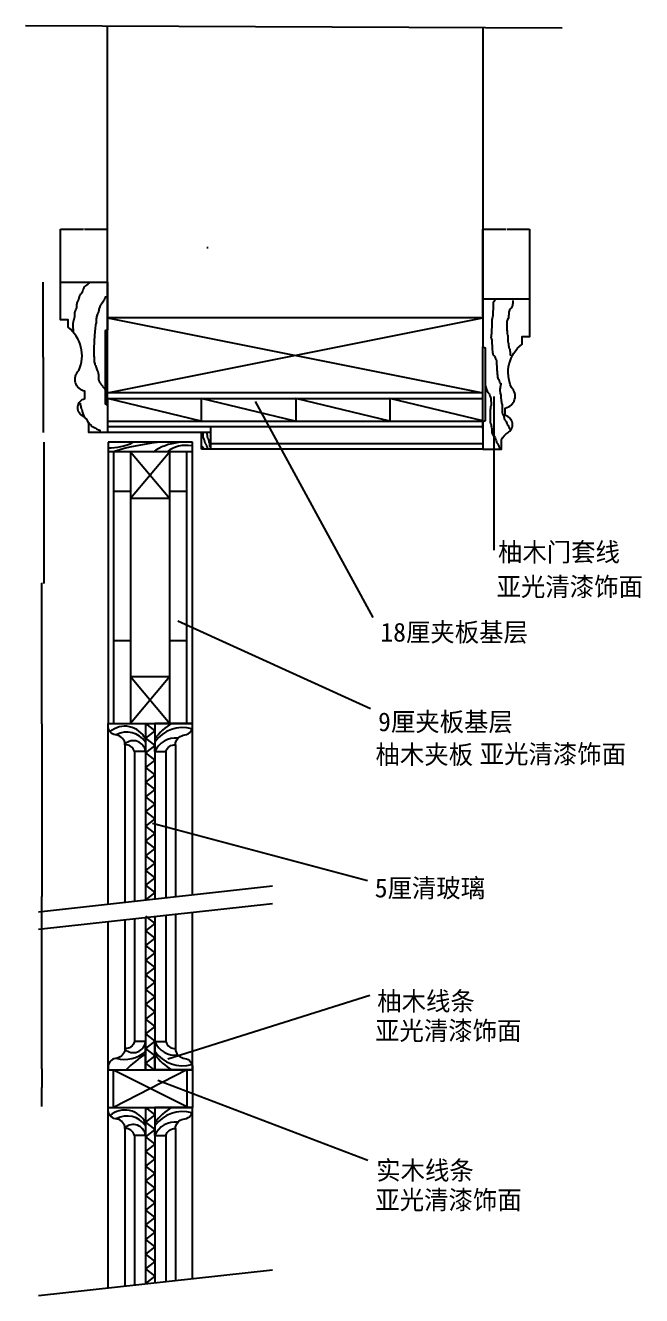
# Model space of a CAD drawing. Header units: metres. Extents: x 150 to 3603, y 192 to 4705.
# Drawn here: x 2290 to 3603, y 1780 to 4485 of the extents above; entities that cross this region are included whole.
import ezdxf

# ---------------------------------------------------------------- set-up
doc = ezdxf.new("R2010")
doc.units = ezdxf.units.M
for name, color, linetype in [('2', 2, 'Continuous'), ('3', 3, 'Continuous'), ('4', 4, 'Continuous'), ('7', 7, 'Continuous'), ('BH', 3, 'Continuous'), ('DIM', 3, 'Continuous'), ('TEXT', 3, 'Continuous')]:
    doc.layers.add(name, color=color, linetype=linetype)
doc.dimstyles.get("Standard").update_dxf_attribs({"dimtxt": 2.5, "dimasz": 2.5, "dimexe": 1.25, "dimexo": 0.625, "dimtad": 1, "dimcen": 2.5, "dimazin": 3, "dimtfac": 1, "dimtmove": 0, "dimatfit": 3})

# ---------------------------------------------------------------- blocks, each defined once
blk = doc.blocks.new('BH2')
at = {"layer": 'BH'}
blk.add_lwpolyline([(0, 32), (5, 28), (0, 24), (5, 20), (0, 16), (5, 12), (0, 8), (5, 4), (0, 0)], dxfattribs=at)
blk = doc.blocks.new('*D18')
for p, q in [((2324.73, 2997.33), (2324.73, 2630)), ((2324.48, 2630), (2324.23, 2630)), ((2324.73, 2262.67), (2324.73, 2630)), ((2324.73, 2630), (2324.73, 2630)), ((2324.98, 2630), (2325.23, 2630))]:
    blk.add_line(p, q)
at = {"layer": 'Defpoints'}
for p in [(2324.73, 2997.33), (2324.73, 2630), (2324.73, 2262.67)]:
    blk.add_point(p, dxfattribs=at)
at = {"layer": 'DIM', "insert": (2324.73, 2631.125), "char_height": 1, "attachment_point": 5}
blk.add_mtext('340', dxfattribs=at)
blk = doc.blocks.new('*D20')
for p, q in [((2324.73, 2262.67), (2324.73, 2222.68)), ((2324.48, 2222.68), (2324.23, 2222.68)), ((2324.73, 2182.68), (2324.73, 2222.68)), ((2324.73, 2222.68), (2324.73, 2222.68)), ((2324.98, 2222.68), (2325.23, 2222.68))]:
    blk.add_line(p, q)
at = {"layer": 'Defpoints'}
for p in [(2324.73, 2262.67), (2324.73, 2222.68), (2324.73, 2182.68)]:
    blk.add_point(p, dxfattribs=at)
at = {"layer": 'DIM', "insert": (2324.73, 2223.805), "char_height": 1, "attachment_point": 5}
blk.add_mtext('20', dxfattribs=at)
blk = doc.blocks.new('*D21')
for p, q in [((2329.14, 3597.33), (2329.14, 3297.33)), ((2325.435, 3297.33), (2324.48, 3297.33)), ((2324.73, 2997.33), (2324.73, 3297.33)), ((2329.39, 3297.33), (2328.435, 3297.33))]:
    blk.add_line(p, q)
at = {"layer": 'Defpoints'}
for p in [(2329.14, 3597.33), (2329.14, 3297.33), (2324.73, 2997.33)]:
    blk.add_point(p, dxfattribs=at)
at = {"layer": 'DIM', "insert": (2326.935, 3297.33), "char_height": 1, "attachment_point": 5}
blk.add_mtext('120', dxfattribs=at)
blk = doc.blocks.new('*D22')
for p, q in [((2327.01, 3938.39), (2327.01, 3778.39)), ((2327.26, 3778.39), (2328.26, 3778.39)), ((2328.51, 3618.39), (2328.51, 3778.39))]:
    blk.add_line(p, q)
at = {"layer": 'Defpoints'}
for p in [(2327.01, 3938.39), (2327.01, 3778.39), (2328.51, 3618.39)]:
    blk.add_point(p, dxfattribs=at)
at = {"layer": 'DIM', "insert": (2327.76, 3779.515), "char_height": 1, "attachment_point": 5}
blk.add_mtext('80', dxfattribs=at)
blk = doc.blocks.new('*D23')
for p, q in [((2364.56, 3938.39), (2364.56, 4051.64)), ((2364.81, 4051.64), (2413.56, 4051.64)), ((2415.56, 4051.64), (2464.31, 4051.64)), ((2464.56, 3938.39), (2464.56, 4051.64))]:
    blk.add_line(p, q)
at = {"layer": 'Defpoints'}
for p in [(2364.56, 4051.64), (2364.56, 3938.39), (2464.56, 3938.39)]:
    blk.add_point(p, dxfattribs=at)
at = {"layer": 'DIM', "insert": (2414.56, 4051.64), "char_height": 1, "attachment_point": 5}
blk.add_mtext('25', dxfattribs=at)
blk = doc.blocks.new('*D24')
for p, q in [((3264.56, 3866.39), (3264.56, 4051.2)), ((3264.81, 4051.2), (3313.56, 4051.2)), ((3315.56, 4051.2), (3364.31, 4051.2)), ((3364.56, 3866.39), (3364.56, 4051.2))]:
    blk.add_line(p, q)
at = {"layer": 'Defpoints'}
for p in [(3264.56, 4051.2), (3264.56, 3866.39), (3364.56, 3866.39)]:
    blk.add_point(p, dxfattribs=at)
at = {"layer": 'DIM', "insert": (3314.56, 4051.2), "char_height": 1, "attachment_point": 5}
blk.add_mtext('25', dxfattribs=at)

msp = doc.modelspace()

# ---------------------------------------------------------------- hatches: boundary and pattern name
at = {"layer": '3'}
h = msp.add_hatch(dxfattribs=at)
h.set_pattern_fill('DOLMIT', scale=73.33)
h.paths.add_polyline_path([(3264.56, 3594.39), (3264.56, 3630.39), (2684.82, 3630.39), (2684.82, 3594.39)])
at = {"layer": 'BH'}
h = msp.add_hatch(dxfattribs=at)
h.set_pattern_fill('AR-CONC', scale=40)
h.paths.add_polyline_path([(2464.56, 4484.08), (2464.56, 3862.39), (3264.56, 3862.39), (3264.56, 4480.85)])
h = msp.add_hatch(dxfattribs=at)
h.set_pattern_fill('ANSI32', scale=667)
h.paths.add_polyline_path([(2464.56, 4484.08), (2464.56, 3862.39), (3264.56, 3862.39), (3264.56, 4480.85)])
h = msp.add_hatch(dxfattribs=at)
h.set_pattern_fill('DOLMIT', scale=50)
h.paths.add_polyline_path([(2477.75, 2998.39), (2513.75, 2998.39), (2513.75, 3577.33), (2477.75, 3577.33)])
h = msp.add_hatch(dxfattribs=at)
h.set_pattern_fill('DOLMIT', scale=50)
h.paths.add_polyline_path([(2633.75, 3577.33), (2597.75, 3577.33), (2597.75, 2998.39), (2633.75, 2998.39)])

# ---------------------------------------------------------------- linework, layer by layer
at = {"layer": '2'}
msp.add_lwpolyline([(3264.56, 4479.69), (3264.56, 3862.39), (2464.56, 3862.39), (2464.56, 4485.33)], dxfattribs=at)
at = {"layer": '3'}
for p, q in [((2413.06, 3923.45), (2412.38, 3920.71)), ((2414.43, 3926.19), (2413.06, 3923.45)), ((2415.8, 3928.24), (2414.43, 3926.19)), ((2417.85, 3930.29), (2415.8, 3928.24)), ((2419.91, 3932.34), (2417.85, 3930.29)), ((2422.65, 3934.39), (2419.91, 3932.34)), ((2424.7, 3936.45), (2422.65, 3934.39)), ((2426.75, 3937.82), (2424.7, 3936.45)), ((2427.44, 3937.82), (2426.75, 3937.82)), ((2428.12, 3937.13), (2427.44, 3937.82)), ((2402.11, 3900.19), (2399.37, 3894.72)), ((2402.79, 3902.24), (2402.11, 3901.56)), ((2402.11, 3901.56), (2402.11, 3900.19)), ((2403.48, 3903.61), (2402.79, 3902.24)), ((2404.16, 3906.35), (2403.48, 3904.98)), ((2403.48, 3904.98), (2403.48, 3903.61)), ((2406.22, 3911.82), (2404.16, 3907.71)), ((2404.16, 3907.71), (2404.16, 3906.35)), ((2407.59, 3913.19), (2406.22, 3911.82)), ((2408.27, 3914.56), (2407.59, 3913.19)), ((2409.64, 3915.92), (2408.27, 3914.56)), ((2411.01, 3917.98), (2409.64, 3915.92)), ((2412.38, 3920.71), (2411.01, 3917.98)), ((2454.82, 3896.08), (2453.45, 3894.03)), ((2456.19, 3898.14), (2454.82, 3896.08)), ((2457.56, 3900.19), (2456.19, 3898.14)), ((2458.25, 3902.93), (2457.56, 3900.19)), ((2459.62, 3905.66), (2458.25, 3902.93)), ((2460.3, 3907.03), (2459.62, 3905.66)), ((2460.3, 3908.4), (2460.3, 3907.03)), ((3287.81, 3896.76), (3287.05, 3896)), ((3288.58, 3898.29), (3287.81, 3896.76)), ((3289.34, 3899.06), (3288.58, 3898.29)), ((3290.11, 3900.59), (3289.34, 3899.06)), ((3328.35, 3899.06), (3328.35, 3892.94)), ((2395.26, 3874.88), (2394.58, 3873.51)), ((2394.58, 3873.51), (2394.58, 3863.93)), ((2396.63, 3878.98), (2395.26, 3876.25)), ((2395.26, 3876.25), (2395.26, 3874.88)), ((2397.32, 3881.03), (2396.63, 3880.35)), ((2396.63, 3880.35), (2396.63, 3878.98)), ((2398, 3882.4), (2397.32, 3881.03)), ((2398.69, 3883.09), (2398, 3882.4)), ((2399.37, 3891.98), (2398.69, 3890.61)), ((2398.69, 3890.61), (2398.69, 3883.09)), ((2399.37, 3894.72), (2399.37, 3891.98)), ((2443.19, 3870.77), (2442.5, 3868.72)), ((2444.55, 3873.51), (2443.19, 3870.77)), ((2445.24, 3874.19), (2444.55, 3873.51)), ((2445.92, 3878.3), (2445.24, 3876.93)), ((2445.24, 3876.93), (2445.24, 3874.19)), ((2446.61, 3882.4), (2445.92, 3880.35)), ((2445.92, 3880.35), (2445.92, 3878.3)), ((2447.98, 3884.45), (2446.61, 3882.4)), ((2448.66, 3886.51), (2447.98, 3884.45)), ((2449.35, 3888.56), (2448.66, 3886.51)), ((2450.72, 3889.93), (2449.35, 3888.56)), ((2452.09, 3892.66), (2450.72, 3889.93)), ((2453.45, 3894.03), (2452.09, 3892.66)), ((3287.05, 3882.24), (3286.28, 3874.6)), ((3286.28, 3874.6), (3286.28, 3866.96)), ((3287.05, 3896), (3287.05, 3882.24)), ((3319.94, 3869.25), (3319.17, 3866.19)), ((3320.7, 3876.89), (3319.94, 3874.6)), ((3319.94, 3874.6), (3319.94, 3869.25)), ((3321.47, 3878.42), (3320.7, 3876.89)), ((3323, 3880.71), (3321.47, 3878.42)), ((3324.53, 3882.24), (3323, 3880.71)), ((3326.06, 3883.77), (3324.53, 3882.24)), ((3326.82, 3886.06), (3326.06, 3883.77)), ((3327.59, 3888.36), (3326.82, 3886.06)), ((3328.35, 3892.94), (3327.59, 3891.41)), ((3327.59, 3891.41), (3327.59, 3888.36)), ((2391.15, 3852.3), (2390.47, 3851.62)), ((2390.47, 3851.62), (2390.47, 3839.99)), ((2392.52, 3856.41), (2391.15, 3853.67)), ((2391.15, 3853.67), (2391.15, 3852.3)), ((2393.21, 3859.14), (2392.52, 3857.77)), ((2392.52, 3857.77), (2392.52, 3856.41)), ((2393.89, 3861.19), (2393.21, 3860.51)), ((2393.21, 3860.51), (2393.21, 3859.14)), ((2394.58, 3863.93), (2393.89, 3863.25)), ((2393.89, 3863.25), (2393.89, 3861.19)), ((2439.08, 3846.83), (2438.39, 3839.99)), ((2439.76, 3849.56), (2439.08, 3846.83)), ((2440.45, 3851.62), (2439.76, 3849.56)), ((2441.13, 3862.56), (2440.45, 3860.51)), ((2440.45, 3860.51), (2440.45, 3851.62)), ((2441.82, 3866.67), (2441.13, 3864.62)), ((2441.13, 3864.62), (2441.13, 3862.56)), ((2442.5, 3868.72), (2441.82, 3866.67)), ((2464.56, 3862.39), (3264.56, 3702.39)), ((2464.56, 3702.39), (3264.56, 3862.39)), ((3283.99, 3844.02), (3283.22, 3836.38)), ((3284.75, 3860.08), (3283.99, 3858.55)), ((3283.99, 3858.55), (3283.99, 3844.02)), ((3285.52, 3863.9), (3284.75, 3861.6)), ((3284.75, 3861.6), (3284.75, 3860.08)), ((3286.28, 3866.96), (3285.52, 3863.9)), ((3316.88, 3857.02), (3316.11, 3855.49)), ((3316.11, 3855.49), (3316.11, 3836.38)), ((3318.41, 3860.84), (3316.88, 3857.78)), ((3316.88, 3857.78), (3316.88, 3857.02)), ((3319.17, 3863.13), (3318.41, 3860.84)), ((3319.17, 3866.19), (3319.17, 3863.13)), ((2390.47, 3839.99), (2391.15, 3839.3)), ((2391.15, 3839.3), (2391.15, 3831.09)), ((2437.71, 3833.15), (2436.34, 3813.99)), ((2438.39, 3839.99), (2437.71, 3833.15)), ((3282.46, 3822.62), (3281.69, 3821.09)), ((3281.69, 3821.09), (3281.69, 3819.57)), ((3281.69, 3819.57), (3282.46, 3818.8)), ((3283.22, 3828.74), (3282.46, 3825.68)), ((3282.46, 3825.68), (3282.46, 3822.62)), ((3282.46, 3818.8), (3283.22, 3817.27)), ((3283.22, 3836.38), (3283.22, 3828.74)), ((3283.22, 3817.27), (3283.99, 3814.98)), ((3283.99, 3814.98), (3283.99, 3807.34)), ((3316.11, 3836.38), (3316.88, 3834.09)), ((3316.88, 3834.09), (3316.88, 3827.21)), ((3316.88, 3827.21), (3317.64, 3825.68)), ((3317.64, 3825.68), (3317.64, 3810.39)), ((2436.34, 3813.99), (2435.65, 3794.84)), ((2435.65, 3794.84), (2435.65, 3780.47)), ((3283.99, 3807.34), (3284.75, 3804.28)), ((3284.75, 3804.28), (3284.75, 3796.63)), ((3284.75, 3796.63), (3285.52, 3788.99)), ((3285.52, 3788.99), (3286.28, 3785.93)), ((3317.64, 3810.39), (3318.41, 3809.63)), ((3318.41, 3809.63), (3318.41, 3808.86)), ((3318.41, 3808.86), (3319.17, 3808.1)), ((3319.17, 3808.1), (3319.17, 3802.75)), ((3319.17, 3802.75), (3319.94, 3801.22)), ((3319.94, 3801.22), (3319.94, 3798.16)), ((3319.94, 3798.16), (3320.7, 3798.16)), ((3320.7, 3798.16), (3320.7, 3797.4)), ((3320.7, 3797.4), (3321.47, 3796.63)), ((3321.47, 3796.63), (3322.23, 3795.87)), ((3322.23, 3795.87), (3322.23, 3790.52)), ((3322.23, 3790.52), (3323, 3790.52)), ((3323, 3790.52), (3323, 3783.64)), ((2435.65, 3780.47), (2436.34, 3778.42)), ((2436.34, 3778.42), (2436.34, 3768.84)), ((2436.34, 3768.84), (2437.02, 3766.79)), ((2437.02, 3766.79), (2437.71, 3764.73)), ((2437.71, 3764.73), (2437.71, 3762.68)), ((2437.71, 3762.68), (2439.08, 3760.63)), ((3286.28, 3785.93), (3287.05, 3782.88)), ((3287.05, 3782.88), (3288.58, 3781.35)), ((3288.58, 3781.35), (3289.34, 3779.82)), ((3289.34, 3779.82), (3290.11, 3779.05)), ((3290.11, 3779.05), (3290.87, 3777.53)), ((3290.87, 3777.53), (3291.64, 3776)), ((3291.64, 3776), (3293.17, 3773.7)), ((3293.17, 3773.7), (3293.93, 3770.65)), ((3293.93, 3770.65), (3293.93, 3763)), ((3293.93, 3763), (3294.7, 3759.95)), ((3323, 3783.64), (3323.76, 3782.88)), ((3323.76, 3782.88), (3323.76, 3781.35)), ((2439.08, 3760.63), (2439.76, 3758.58)), ((2439.76, 3758.58), (2440.45, 3756.53)), ((2440.45, 3756.53), (2441.13, 3754.47)), ((2441.13, 3754.47), (2441.82, 3752.42)), ((2441.82, 3752.42), (2442.5, 3750.37)), ((2442.5, 3750.37), (2443.19, 3749)), ((2443.19, 3749), (2443.87, 3747.63)), ((2443.87, 3747.63), (2443.87, 3746.95)), ((2443.87, 3746.95), (2444.55, 3746.26)), ((2444.55, 3746.26), (2444.55, 3742.84)), ((2444.55, 3742.84), (2445.24, 3741.47)), ((2445.24, 3741.47), (2445.24, 3729.84)), ((3294.7, 3759.95), (3294.7, 3750.01)), ((3294.7, 3750.01), (3295.46, 3748.48)), ((3295.46, 3748.48), (3295.46, 3742.37)), ((3295.46, 3742.37), (3296.23, 3740.07)), ((3296.23, 3740.07), (3296.23, 3736.25)), ((3296.23, 3736.25), (3296.99, 3733.96)), ((3296.99, 3733.96), (3297.76, 3731.66)), ((2445.24, 3729.84), (2445.92, 3729.84)), ((2445.92, 3729.84), (2445.92, 3727.79)), ((2445.92, 3727.79), (2446.61, 3727.11)), ((2446.61, 3727.11), (2447.29, 3725.74)), ((2447.29, 3725.74), (2447.98, 3724.37)), ((2447.98, 3724.37), (2448.66, 3723.69)), ((2448.66, 3723.69), (2449.35, 3723.69)), ((2449.35, 3723.69), (2449.35, 3723)), ((2449.35, 3723), (2450.03, 3722.32)), ((2450.03, 3722.32), (2450.72, 3721.64)), ((2450.72, 3721.64), (2450.72, 3720.95)), ((2450.72, 3720.95), (2451.4, 3720.27)), ((2451.4, 3720.27), (2452.09, 3719.58)), ((2452.09, 3719.58), (2452.77, 3718.9)), ((2452.77, 3718.9), (2453.45, 3718.21)), ((2453.45, 3718.21), (2454.14, 3717.53)), ((2454.14, 3717.53), (2454.14, 3716.16)), ((2454.14, 3716.16), (2454.82, 3715.48)), ((2454.82, 3715.48), (2455.51, 3714.79)), ((2455.51, 3714.79), (2456.19, 3714.11)), ((2456.19, 3714.11), (2456.88, 3714.11)), ((2456.88, 3714.11), (2456.88, 3713.43)), ((2456.88, 3713.43), (2457.56, 3713.43)), ((2457.56, 3713.43), (2457.56, 3712.06)), ((2457.56, 3712.06), (2458.25, 3712.06)), ((2458.25, 3712.06), (2458.25, 3711.37)), ((3269.45, 3722.49), (3269.45, 3719.43)), ((3269.45, 3719.43), (3270.22, 3717.14)), ((3270.22, 3717.14), (3272.51, 3709.5)), ((3272.51, 3709.5), (3274.04, 3706.44)), ((3297.76, 3731.66), (3298.52, 3730.14)), ((3298.52, 3730.14), (3299.29, 3728.61)), ((3299.29, 3728.61), (3300.05, 3724.79)), ((3300.05, 3724.79), (3301.58, 3723.26)), ((3301.58, 3712.56), (3300.82, 3710.26)), ((3300.82, 3710.26), (3300.82, 3707.2)), ((3300.82, 3707.2), (3301.58, 3704.15)), ((3301.58, 3723.26), (3303.11, 3722.49)), ((3302.35, 3717.14), (3301.58, 3715.61)), ((3301.58, 3715.61), (3301.58, 3712.56)), ((3303.11, 3720.2), (3302.35, 3718.67)), ((3302.35, 3718.67), (3302.35, 3717.14)), ((3303.11, 3722.49), (3303.11, 3723.26)), ((3303.11, 3723.26), (3303.11, 3720.2)), ((2405.53, 3680.59), (2406.22, 3680.59)), ((2406.22, 3680.59), (2406.22, 3677.85)), ((3274.04, 3706.44), (3275.57, 3704.15)), ((3275.57, 3704.15), (3276.34, 3702.62)), ((3276.34, 3702.62), (3277.1, 3701.85)), ((3277.1, 3701.85), (3277.87, 3700.33)), ((3277.87, 3700.33), (3278.63, 3698.8)), ((3278.63, 3698.8), (3279.4, 3696.5)), ((3279.4, 3696.5), (3280.16, 3694.98)), ((3280.16, 3694.98), (3280.93, 3692.68)), ((3280.93, 3692.68), (3281.69, 3691.15)), ((3281.69, 3691.15), (3281.69, 3685.8)), ((3281.69, 3685.8), (3282.46, 3682.75)), ((3282.46, 3682.75), (3282.46, 3675.87)), ((3301.58, 3704.15), (3301.58, 3701.85)), ((3301.58, 3701.85), (3302.35, 3699.56)), ((3302.35, 3699.56), (3303.11, 3698.03)), ((3303.11, 3698.03), (3303.11, 3689.62)), ((3303.11, 3689.62), (3303.87, 3688.86)), ((3303.87, 3688.86), (3303.87, 3685.04)), ((3303.87, 3685.04), (3304.64, 3683.51)), ((3304.64, 3683.51), (3304.64, 3680.45)), ((3304.64, 3680.45), (3305.4, 3678.92)), ((2406.22, 3677.85), (2406.9, 3675.8)), ((2406.9, 3675.8), (2407.59, 3673.75)), ((2407.59, 3673.75), (2407.59, 3671.7)), ((2407.59, 3671.7), (2408.27, 3670.33)), ((2408.27, 3670.33), (2408.27, 3668.96)), ((2408.27, 3668.96), (2409.64, 3666.91)), ((2409.64, 3666.91), (2411.01, 3664.17)), ((2411.01, 3664.17), (2411.01, 3662.8)), ((2411.01, 3662.8), (2411.69, 3660.75)), ((2411.69, 3660.75), (2412.38, 3658.7)), ((2412.38, 3658.7), (2413.06, 3656.64)), ((2413.06, 3656.64), (2414.43, 3653.91)), ((2414.43, 3653.91), (2415.12, 3651.86)), ((3280.93, 3668.99), (3280.16, 3667.46)), ((3280.16, 3667.46), (3280.16, 3638.41)), ((3281.69, 3675.1), (3280.93, 3673.57)), ((3280.93, 3673.57), (3280.93, 3668.99)), ((3282.46, 3675.87), (3281.69, 3675.1)), ((3305.4, 3678.92), (3306.17, 3677.4)), ((3306.17, 3677.4), (3306.17, 3660.58)), ((3306.17, 3660.58), (3306.93, 3658.29)), ((3306.93, 3658.29), (3308.46, 3653.7)), ((3308.46, 3653.7), (3309.23, 3652.17)), ((2415.12, 3651.86), (2415.8, 3651.17)), ((2415.8, 3651.17), (2415.8, 3649.8)), ((2415.8, 3649.8), (2416.49, 3649.12)), ((2416.49, 3649.12), (2417.17, 3648.44)), ((2417.17, 3648.44), (2417.85, 3648.44)), ((2417.85, 3648.44), (2418.54, 3647.75)), ((2418.54, 3647.75), (2419.22, 3647.07)), ((2419.22, 3647.07), (2419.91, 3646.38)), ((2419.91, 3646.38), (2422.65, 3640.91)), ((2422.65, 3640.91), (2424.02, 3639.54)), ((2424.02, 3639.54), (2424.7, 3638.17)), ((2424.7, 3638.17), (2425.39, 3637.49)), ((2425.39, 3637.49), (2426.07, 3636.81)), ((2426.07, 3636.81), (2426.75, 3636.12)), ((2426.75, 3636.12), (2427.44, 3636.12)), ((2427.44, 3636.12), (2428.12, 3635.44)), ((2428.12, 3635.44), (2428.81, 3634.07)), ((2428.81, 3634.07), (2429.49, 3633.38)), ((2429.49, 3633.38), (2430.86, 3632.02)), ((2430.86, 3632.02), (2431.55, 3631.33)), ((2431.55, 3631.33), (2432.92, 3630.65)), ((2432.92, 3630.65), (2434.29, 3629.96)), ((2434.29, 3629.96), (2434.97, 3629.28)), ((2434.97, 3629.28), (2435.65, 3628.6)), ((2435.65, 3628.6), (2437.71, 3628.6)), ((2437.71, 3628.6), (2437.71, 3627.91)), ((2437.71, 3627.91), (2439.08, 3627.91)), ((2439.08, 3627.91), (2439.76, 3627.23)), ((2439.76, 3627.23), (2441.13, 3625.86)), ((2441.13, 3625.86), (2442.5, 3625.18)), ((3280.16, 3638.41), (3280.93, 3637.65)), ((3280.93, 3637.65), (3282.46, 3634.59)), ((3282.46, 3634.59), (3282.46, 3631.53)), ((3282.46, 3631.53), (3283.22, 3629.24)), ((3283.22, 3629.24), (3283.99, 3626.18)), ((3283.99, 3626.18), (3283.99, 3618.54)), ((3309.23, 3652.17), (3309.23, 3650.64)), ((3309.23, 3650.64), (3309.99, 3649.11)), ((3309.99, 3649.11), (3309.99, 3647.59)), ((3309.99, 3647.59), (3310.76, 3646.06)), ((3310.76, 3646.06), (3310.76, 3645.29)), ((3310.76, 3645.29), (3311.52, 3645.29)), ((3311.52, 3645.29), (3312.29, 3644.53)), ((3312.29, 3644.53), (3312.29, 3643.76)), ((3312.29, 3643.76), (3313.05, 3643)), ((3313.05, 3643), (3314.58, 3641.47)), ((3314.58, 3641.47), (3315.35, 3639.18)), ((3315.35, 3639.18), (3316.11, 3637.65)), ((3316.11, 3637.65), (3316.11, 3636.88)), ((3316.11, 3636.88), (3316.88, 3636.12)), ((3316.88, 3636.12), (3316.88, 3635.36)), ((3316.88, 3635.36), (3317.64, 3634.59)), ((3317.64, 3634.59), (3317.64, 3633.83)), ((3317.64, 3633.83), (3318.41, 3633.06)), ((3318.41, 3633.06), (3319.17, 3631.53)), ((3319.17, 3631.53), (3319.17, 3630.77)), ((3319.17, 3630.77), (3319.94, 3629.24)), ((3319.94, 3629.24), (3320.7, 3628.48)), ((3320.7, 3628.48), (3320.7, 3626.95)), ((3320.7, 3626.95), (3321.47, 3626.95)), ((3321.47, 3626.95), (3321.47, 3626.18)), ((3321.47, 3626.18), (3322.23, 3626.18)), ((3322.23, 3626.18), (3322.23, 3624.65)), ((2442.5, 3625.18), (2443.87, 3624.49)), ((2443.87, 3624.49), (2445.24, 3623.81)), ((2445.24, 3623.81), (2447.29, 3623.81)), ((2447.29, 3623.81), (2447.98, 3623.12)), ((2447.98, 3623.12), (2447.98, 3622.44)), ((2447.98, 3622.44), (2448.66, 3622.44)), ((2448.66, 3622.44), (2448.66, 3621.07)), ((2667.96, 3617.17), (2667.96, 3608.37)), ((2667.96, 3608.37), (2668.43, 3607.45)), ((2668.43, 3607.45), (2668.89, 3606.52)), ((2668.89, 3606.52), (2669.35, 3605.13)), ((2669.35, 3605.13), (2669.82, 3604.21)), ((2669.82, 3604.21), (2669.82, 3603.75)), ((2669.82, 3603.75), (2670.28, 3602.82)), ((2670.28, 3602.82), (2670.74, 3602.36)), ((2670.74, 3602.36), (2670.74, 3601.43)), ((2670.74, 3601.43), (2671.2, 3600.51)), ((2671.2, 3600.51), (2671.67, 3599.12)), ((2671.67, 3599.12), (2671.67, 3597.73)), ((2676.76, 3617.17), (2676.3, 3616.24)), ((2676.3, 3616.24), (2676.3, 3613.93)), ((2676.3, 3613.93), (2676.76, 3613.46)), ((2676.76, 3613.46), (2676.76, 3611.15)), ((2676.76, 3611.15), (2677.22, 3609.76)), ((2677.22, 3609.76), (2677.22, 3608.37)), ((2677.22, 3608.37), (2677.69, 3607.45)), ((2677.69, 3607.45), (2677.69, 3606.52)), ((2677.69, 3606.52), (2678.15, 3606.06)), ((2678.15, 3606.06), (2678.61, 3605.6)), ((2678.61, 3605.6), (2679.08, 3604.67)), ((2679.08, 3604.67), (2679.54, 3604.21)), ((2679.54, 3604.21), (2679.54, 3603.75)), ((2679.54, 3603.75), (2680, 3602.82)), ((2680, 3602.82), (2680, 3601.9)), ((2680, 3601.9), (2680.47, 3600.51)), ((2680.47, 3600.51), (2680.47, 3599.58)), ((2680.47, 3599.58), (2680.93, 3598.19)), ((3283.99, 3618.54), (3284.75, 3616.25)), ((3284.75, 3616.25), (3285.52, 3614.72)), ((3285.52, 3614.72), (3286.28, 3612.42)), ((3286.28, 3612.42), (3287.81, 3611.66)), ((3287.81, 3611.66), (3288.58, 3610.13)), ((3288.58, 3610.13), (3289.34, 3610.13)), ((3289.34, 3610.13), (3289.34, 3609.37)), ((3289.34, 3609.37), (3290.87, 3607.07)), ((3290.87, 3607.07), (3291.64, 3604.02)), ((3291.64, 3604.02), (3293.17, 3600.96)), ((3293.17, 3600.96), (3293.93, 3598.67)), ((3293.93, 3598.67), (3293.93, 3596.37)), ((2665.19, 3589.4), (2665.65, 3588.94)), ((2665.65, 3588.94), (2667.04, 3588.01)), ((2667.04, 3588.01), (2667.96, 3586.63)), ((2667.96, 3586.63), (2668.89, 3585.7)), ((2668.89, 3585.7), (2669.35, 3584.78)), ((2669.35, 3584.78), (2669.82, 3583.85)), ((2669.82, 3583.85), (2670.28, 3583.39)), ((2670.28, 3583.39), (2670.74, 3582.46)), ((2671.67, 3597.73), (2672.13, 3596.81)), ((2672.13, 3596.81), (2672.13, 3596.34)), ((2672.13, 3596.34), (2672.59, 3595.88)), ((2672.59, 3595.88), (2672.59, 3595.42)), ((2672.59, 3595.42), (2673.06, 3594.96)), ((2673.06, 3594.96), (2673.52, 3594.03)), ((2673.52, 3594.03), (2673.98, 3593.57)), ((2673.98, 3593.57), (2674.45, 3593.1)), ((2674.45, 3593.1), (2674.45, 3592.64)), ((2674.45, 3592.64), (2674.91, 3592.18)), ((2674.91, 3592.18), (2674.91, 3591.25)), ((2674.91, 3591.25), (2675.37, 3590.33)), ((2675.37, 3590.33), (2675.84, 3588.94)), ((2675.84, 3588.94), (2676.76, 3586.16)), ((2676.76, 3586.16), (2676.76, 3585.24)), ((2676.76, 3585.24), (2677.22, 3584.78)), ((2677.22, 3584.78), (2677.22, 3584.31)), ((2677.22, 3584.31), (2677.69, 3583.85)), ((2677.69, 3583.85), (2677.69, 3583.39)), ((2677.69, 3583.39), (2678.15, 3582.92)), ((2678.15, 3582.92), (2678.15, 3582.46)), ((2680.93, 3598.19), (2680.93, 3597.27)), ((2680.93, 3597.27), (2681.39, 3596.34)), ((2681.39, 3596.34), (2681.39, 3595.42)), ((2681.39, 3595.42), (2681.85, 3594.96)), ((2681.85, 3594.96), (2681.85, 3588.94)), ((2681.85, 3588.94), (2682.32, 3588.94)), ((2682.32, 3588.94), (2682.32, 3588.48)), ((2682.32, 3588.48), (2682.78, 3588.48)), ((2682.78, 3588.48), (2682.78, 3588.01)), ((3293.93, 3596.37), (3294.7, 3596.37)), ((3294.7, 3596.37), (3295.46, 3595.61)), ((3295.46, 3595.61), (3296.23, 3595.61)), ((3296.23, 3595.61), (3296.23, 3594.08)), ((3296.23, 3594.08), (3296.99, 3593.32)), ((3296.99, 3593.32), (3296.99, 3592.55)), ((3296.99, 3592.55), (3297.76, 3591.79)), ((3297.76, 3591.79), (3297.76, 3590.26)), ((3297.76, 3590.26), (3298.52, 3589.49)), ((3298.52, 3589.49), (3298.52, 3587.2)), ((3298.52, 3587.2), (3299.29, 3587.2)), ((3299.29, 3587.2), (3300.05, 3586.44)), ((3300.05, 3586.44), (3300.05, 3584.14)), ((3300.05, 3584.14), (3301.58, 3584.14)), ((3301.58, 3584.14), (3301.58, 3583.38)), ((3301.58, 3583.38), (3302.35, 3582.61)), ((3302.35, 3582.61), (3302.35, 3581.85)), ((2501.73, 2953.22), (2501.73, 2617.74)), ((2609.77, 2953.22), (2609.77, 2629.63)), ((2522.27, 2938.39), (2522.27, 2620)), ((2589.23, 2938.39), (2589.23, 2627.37)), ((2501.73, 2580.53), (2501.73, 2301.84)), ((2522.27, 2582.79), (2522.27, 2320.67)), ((2589.23, 2590.16), (2589.23, 2320.67)), ((2609.77, 2592.42), (2609.77, 2301.84)), ((2633.75, 2260.67), (2477.75, 2180.67)), ((2477.75, 2260.67), (2633.75, 2182.56)), ((2501.73, 2135.51), (2501.73, 1800.02)), ((2522.27, 2120.67), (2522.27, 1802.28)), ((2589.23, 2120.67), (2589.23, 1809.66)), ((2609.77, 2135.51), (2609.77, 1811.92))]:
    msp.add_line(p, q, dxfattribs=at)
at = {"layer": '4'}
for p, q in [((2464.56, 3676.01), (2464.56, 3902.39)), ((3264.56, 3862.39), (2464.56, 3862.39)), ((3264.56, 3626.42), (3264.56, 3800.88)), ((2684.82, 3582.39), (2684.82, 3630.39)), ((2684.82, 3618.39), (2464.56, 3618.39)), ((2664.82, 3582.39), (2664.82, 3618.39)), ((2465.75, 3597.33), (2465.75, 2998.39)), ((2643.55, 3597.33), (2465.75, 3597.33)), ((2645.75, 3597.33), (2466.34, 3597.33)), ((2645.75, 2998.39), (2645.75, 3597.33)), ((3264.56, 3582.39), (2664.82, 3582.39)), ((2465.75, 2998.39), (2645.75, 2998.39)), ((2465.75, 2260.67), (2645.75, 2260.67)), ((2465.75, 2180.67), (2465.75, 2260.67)), ((2645.75, 2260.67), (2645.75, 2180.67)), ((2465.75, 2180.67), (2645.75, 2180.67))]:
    msp.add_line(p, q, dxfattribs=at)
for points in [[(2424.56, 3638.39, 0.16), (2411.37, 3653.68, -0.69), (2416.56, 3690.39), (2416.56, 3706.33, -0.61), (2403.39, 3750.16, 0.35), (2380.56, 3842.39), (2380.56, 3858.39), (2364.56, 3858.39), (2364.56, 3938.39), (2464.56, 3938.39), (2464.56, 3836.88), (2459.76, 3834.48), (2459.76, 3678.98), (2464.56, 3676.01), (2464.56, 3618.39), (2424.56, 3618.39)], [(3304.56, 3602.39, -0.16), (3317.74, 3617.68, 0.69), (3312.56, 3654.39), (3312.56, 3670.33, 0.61), (3325.72, 3714.16, -0.35), (3348.56, 3806.39), (3348.56, 3822.39), (3364.56, 3822.39), (3364.56, 3902.39), (3264.56, 3902.39), (3264.56, 3800.88), (3269.36, 3798.48), (3269.36, 3642.98), (3264.56, 3640.01), (3264.56, 3582.39), (3304.56, 3582.39)], [(2545.75, 2946.39), (2545.75, 2946.39), (2545.75, 2938.39), (2545.75, 2946.39), (2545.75, 2938.39), (2522.27, 2938.39, 0.36), (2501.73, 2953.22), (2501.73, 2957.22, 0.32), (2481.93, 2974.04, -0.39), (2465.75, 2994.39), (2465.75, 2998.39), (2499.03, 2998.39), (2499.03, 2998.39), (2545.75, 2998.39)], [(2565.75, 2946.39), (2565.75, 2946.39), (2565.75, 2938.39), (2565.75, 2946.39), (2565.75, 2938.39), (2589.23, 2938.39, -0.36), (2609.77, 2953.22), (2609.77, 2957.22, -0.32), (2629.57, 2974.04, 0.39), (2645.75, 2994.39), (2645.75, 2998.39), (2612.47, 2998.39), (2612.47, 2998.39), (2565.75, 2998.39)], [(2545.75, 2312.67), (2545.75, 2312.67), (2545.75, 2320.67), (2545.75, 2312.67), (2545.75, 2320.67), (2522.27, 2320.67, -0.36), (2501.73, 2305.84), (2501.73, 2301.84, -0.32), (2481.93, 2285.02, 0.39), (2465.75, 2264.67), (2465.75, 2260.67), (2499.03, 2260.67), (2499.03, 2260.67), (2545.75, 2260.67)], [(2565.75, 2312.67), (2565.75, 2312.67), (2565.75, 2320.67), (2565.75, 2312.67), (2565.75, 2320.67), (2589.23, 2320.67, 0.36), (2609.77, 2305.84), (2609.77, 2301.84, 0.32), (2629.57, 2285.02, -0.39), (2645.75, 2264.67), (2645.75, 2260.67), (2612.47, 2260.67), (2612.47, 2260.67), (2565.75, 2260.67)], [(2545.75, 2128.67), (2545.75, 2128.67), (2545.75, 2120.67), (2545.75, 2128.67), (2545.75, 2120.67), (2522.27, 2120.67, 0.36), (2501.73, 2135.51), (2501.73, 2139.51, 0.32), (2481.93, 2156.33, -0.39), (2465.75, 2176.67), (2465.75, 2180.67), (2499.03, 2180.67), (2499.03, 2180.67), (2545.75, 2180.67)], [(2565.75, 2128.67), (2565.75, 2128.67), (2565.75, 2120.67), (2565.75, 2128.67), (2565.75, 2120.67), (2589.23, 2120.67, -0.36), (2609.77, 2135.51), (2609.77, 2139.51, -0.32), (2629.57, 2156.33, 0.39), (2645.75, 2176.67), (2645.75, 2180.67), (2612.47, 2180.67), (2612.47, 2180.67), (2565.75, 2180.67)]]:
    msp.add_lwpolyline(points, format="xyb", close=True, dxfattribs=at)
at = {"layer": '7'}
for p, q in [((3264.56, 3702.39), (2464.56, 3702.39)), ((3264.56, 3630.39), (2464.56, 3630.39)), ((2645.75, 3577.33), (2465.75, 3577.33)), ((2477.75, 3577.33), (2477.75, 2998.39)), ((2513.75, 3577.33), (2597.75, 3477.33)), ((2597.75, 3577.33), (2513.75, 3477.33)), ((2513.75, 3577.33), (2513.75, 2998.39)), ((2597.75, 2998.39), (2597.75, 3577.33)), ((2633.75, 2998.39), (2633.75, 3577.33)), ((3264.56, 3594.39), (2684.82, 3594.39)), ((2597.75, 3477.33), (2513.75, 3477.33)), ((2513.75, 3098.39), (2597.75, 2998.39)), ((2597.75, 3098.39), (2513.75, 2998.39)), ((2513.75, 3098.39), (2597.75, 3098.39)), ((2465.75, 2613.78), (2465.75, 2998.39)), ((2545.75, 2998.39), (2545.75, 2622.58)), ((2565.75, 2998.39), (2565.75, 2624.79)), ((2645.75, 2633.59), (2645.75, 2998.39)), ((2465.75, 2260.67), (2465.75, 2576.68)), ((2545.75, 2585.38), (2545.75, 2260.67)), ((2565.75, 2587.58), (2565.75, 2260.67)), ((2645.75, 2260.67), (2645.75, 2596.28)), ((2477.75, 2180.67), (2477.75, 2260.67)), ((2633.75, 2260.67), (2633.75, 2180.67)), ((2465.75, 1796.06), (2465.75, 2180.67)), ((2545.75, 2180.67), (2545.75, 1804.87)), ((2565.75, 2180.67), (2565.75, 1807.07)), ((2645.75, 1815.88), (2645.75, 2180.67))]:
    msp.add_line(p, q, dxfattribs=at)
at = {"layer": 'BH'}
for p, q in [((2464.56, 3690.39), (3264.56, 3690.39)), ((3066.34, 3642.39), (2866.34, 3690.39)), ((2866.34, 3690.39), (2866.34, 3642.39)), ((3264.56, 3642.82), (3066.34, 3690.39)), ((3066.34, 3690.39), (3066.34, 3642.39)), ((2464.56, 3642.39), (3264.56, 3642.39)), ((2317.71, 2597.47), (2816.34, 2652.38)), ((2317.71, 2560.27), (2816.34, 2615.17)), ((2317.71, 1779.76), (2816.34, 1834.66))]:
    msp.add_line(p, q, dxfattribs=at)
for points in [[(2864.56, 3642.39), (2664.56, 3690.39), (2664.56, 3642.39), (2464.56, 3690.39), (2464.56, 3642.39)], [(2545.75, 2337.62), (2565.3, 2321.98), (2545.75, 2306.34), (2565.3, 2290.69), (2545.75, 2275.05), (2563.71, 2260.67)]]:
    msp.add_lwpolyline(points, dxfattribs=at)
for centre, radius, start, end in [((2469.36, 3695.57), 110.06, 268.12, 296.79), ((2624.46, 3105.35), 494.25, 96.28, 107.27), ((2627.07, 3482.32), 114.85, 95.5, 124.97), ((2631.08, 3527.57), 63.13, 78.67, 128.35), ((2501.59, 2943.15), 49.42, 26.68, 129.86), ((2506.28, 2932.83), 47.22, 33.29, 119.52), ((2652.44, 2905.83), 105.15, 118.33, 145.53), ((2624.89, 2917.76), 71.95, 73.96, 145.27), ((2519.72, 2935.63), 26.17, 6.05, 133.42), ((2608.57, 2921), 46.22, 82.1, 157.9), ((2500.3, 2350.96), 68.05, 255.28, 311.91), ((2519.72, 2323.43), 26.17, 226.58, 353.95), ((2608.57, 2338.06), 46.22, 202.1, 277.9), ((2624.89, 2341.3), 71.95, 214.73, 286.04), ((2640, 2134.56), 184.98, 120.63, 137.01), ((2652.44, 2353.23), 105.15, 214.47, 241.67), ((2501.59, 2125.44), 49.42, 26.68, 129.86), ((2652.44, 2088.12), 105.15, 118.33, 145.53), ((2624.89, 2100.05), 71.95, 73.96, 145.27), ((2506.28, 2115.12), 47.22, 33.29, 119.52), ((2519.72, 2117.92), 26.17, 6.05, 133.42), ((2608.57, 2103.29), 46.22, 82.1, 157.9)]:
    msp.add_arc(centre, radius, start, end, dxfattribs=at)
at = {"layer": 'DIM'}
msp.add_line((2289.65, 4484.78), (3433.59, 4480.17), dxfattribs=at)

# ---------------------------------------------------------------- block references
at = {"layer": '3', "xscale": 3.91, "yscale": 3.91, "zscale": 3.91}
for p in [(2545.75, 2873.23), (2545.75, 2748.08), (2545.75, 2622.92), (2545.75, 2462.78), (2545.75, 2337.62), (2545.75, 2055.52), (2545.75, 1930.36), (2545.75, 1805.21)]:
    msp.add_blockref('BH2', p, dxfattribs=at)

# ---------------------------------------------------------------- texts
at = {"layer": 'TEXT', "char_height": 40, "attachment_point": 1}
for s, insert in [('柚木门套线', (3296.9, 3383.51)), ('亚光清漆饰面', (3293.98, 3309.73)), ('18厘夹板基层', (3046.38, 3212.88)), ('9厘夹板基层', (3041.47, 3021.99)), ('柚木夹板', (3035.92, 2952.2)), ('亚光清漆饰面', (3257.99, 2953.32)), ('5厘清玻璃', (3034.38, 2667.97)), ('柚木线条', (3039.61, 2426.92)), ('亚光清漆饰面', (3035.03, 2364.13)), ('实木线条', (3037.43, 2066.52)), ('亚光清漆饰面', (3035.62, 2003.55))]:
    msp.add_mtext(s, dxfattribs=dict(at, insert=insert))

# ---------------------------------------------------------------- dimensions: what is measured, and where the dimension line sits
at = {"layer": 'DIM'}
for base, p1, p2, text, picture, middle in [((2364.56, 4051.64), (2364.56, 3938.39), (2464.56, 3938.39), '25', '*D23', (2414.56, 4051.64)), ((3264.56, 4051.2), (3264.56, 3866.39), (3364.56, 3866.39), '25', '*D24', (3314.56, 4051.2)), ((2327.01, 3778.39), (2327.01, 3938.39), (2328.51, 3618.39), '80', '*D22', (2327.76, 3779.515)), ((2329.14, 3297.33), (2329.14, 3597.33), (2324.73, 2997.33), '120', '*D21', (2326.935, 3297.33)), ((2324.73, 2630), (2324.73, 2997.33), (2324.73, 2262.67), '340', '*D18', (2324.73, 2631.125)), ((2324.73, 2222.68), (2324.73, 2262.67), (2324.73, 2182.68), '20', '*D20', (2324.73, 2223.805))]:
    dim = msp.add_linear_dim(base=base, p1=p1, p2=p2, text=text, dimstyle='Standard', dxfattribs=at)
    dim.commit()
    dim.dimension.update_dxf_attribs({"geometry": picture, "text_midpoint": middle})

# ---------------------------------------------------------------- leaders
at = {"layer": 'BH'}
msp.add_leader([(2779.23, 3684.06), (3030.28, 3224.44)], dimstyle='Standard', dxfattribs=at)
at = {"layer": 'DIM'}
for points in [[(2614.26, 3216.9), (3025.41, 3030.13)], [(2560.89, 2786.04), (3018.66, 2664.17)], [(2593.56, 2283.73), (3023.77, 2419.79)], [(2571.69, 2238.81), (3019.87, 2068.53)]]:
    msp.add_leader(points, dimstyle='Standard', dxfattribs=at)
at = {"layer": 'TEXT'}
msp.add_leader([(3288.45, 3694.77), (3288.45, 3367.9)], dimstyle='Standard', dxfattribs=at)

doc.saveas('drawing.dxf')
